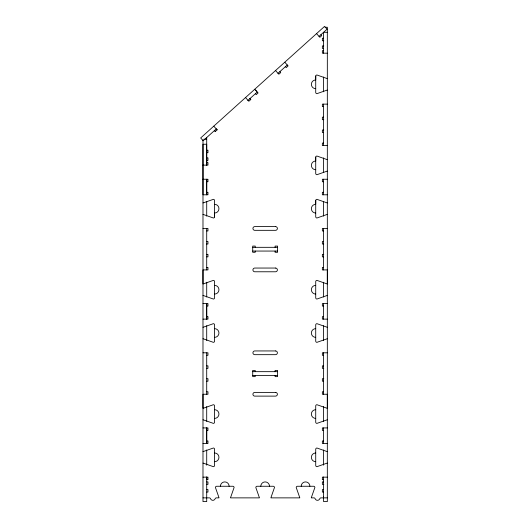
<?xml version="1.0" encoding="UTF-8"?>
<svg xmlns="http://www.w3.org/2000/svg" width="528" height="528" viewBox="0 0 528 528"><rect width="100%" height="100%" fill="white"/><g stroke="black" fill="none" stroke-linecap="round" stroke-linejoin="round"><path stroke-width="0.79" d="M206.712 479.536L206.712 477.147M206.712 484.229L207.959 484.4L207.959 481.912L206.712 481.912M323.598 497.871L323.598 496.419M323.598 481.345L323.598 481.912L322.351 481.912L322.351 484.4L323.842 484.4M214.566 216.975L214.592 213.015A4.349 4.349 0 0 0 218.942 208.666A4.349 4.349 0 0 0 214.592 204.316M315.744 76.019L315.718 79.972A4.349 4.349 0 0 0 311.368 84.328A4.349 4.349 0 0 0 315.718 88.678M315.744 157.067L315.718 161.02A4.349 4.349 0 0 0 311.368 165.376A4.349 4.349 0 0 0 315.718 169.726M315.744 200.356L315.718 204.316A4.349 4.349 0 0 0 311.368 208.666A4.349 4.349 0 0 0 315.718 213.015M247.784 100.551L257.261 92.017L254.767 89.245M277.952 73.385L287.278 64.99M319.037 36.392L327.063 29.172L324.562 26.4L200.673 137.953L203.168 140.725L216.401 128.812L217.232 129.736L215.246 131.525L214.414 130.601M325.09 27.258L327.327 27.258L327.327 501.6L323.598 501.6L323.598 476.969M327.327 32.294L323.598 32.294L323.598 53.176M323.598 38.254L322.351 38.254L322.351 40.742L323.77 40.742M323.77 45.923L322.351 45.923L322.351 48.411L323.598 48.411M323.598 50.688L322.351 50.688L322.351 53.176L327.327 53.176M327.327 104.128L322.351 104.128L322.351 106.61L323.598 106.61M323.598 117.183L322.351 117.183L322.351 119.671L323.77 119.671M323.77 130.033L322.351 130.033L322.351 132.515L323.598 132.515M203.729 139.214L206.712 139.214M323.598 143.088L322.351 143.088L322.351 145.57L327.327 145.57M206.712 150.216L207.959 150.216L207.959 152.698L206.54 152.698M206.54 157.879L207.959 157.879L207.959 160.367L206.712 160.367M206.712 162.644L207.959 162.65L207.959 165.132L202.983 165.132M202.983 179.249L207.959 179.249L207.959 181.738L206.712 181.738M327.327 179.249L322.351 179.249L322.351 181.738L323.598 181.738M206.712 192.304L207.959 192.304L207.959 194.792L202.983 194.792L202.983 144.25L206.712 144.25L206.712 165.132L206.712 137.531M323.598 192.304L322.351 192.304L322.351 194.792L327.327 194.792M202.983 228.466L207.959 228.466L207.959 230.954L206.712 230.954M327.327 228.466L322.351 228.466L322.351 230.954L323.598 230.954M206.712 241.52L207.959 241.52L207.959 244.009L206.54 244.009M323.598 241.52L322.351 241.52L322.351 244.009L323.77 244.009M252.721 247.322L277.589 247.322M252.721 251.057L277.589 251.057M206.54 254.371L207.959 254.371L207.959 256.859L206.712 256.859M323.77 254.371L322.351 254.371L322.351 256.859L323.598 256.859M206.712 267.425L207.959 267.425L207.959 269.914L202.983 269.914L202.983 283.939A1.241 1.241 0 0 0 203.339 283.892L213.345 280.388A1.241 1.241 0 0 1 214.592 281.629L214.592 297.799A1.241 1.241 0 0 1 213.345 299.039L203.339 295.535A1.247 1.247 0 0 0 202.983 295.482M323.598 267.425L322.351 267.425L322.351 269.914L327.327 269.914L327.327 283.939A1.241 1.241 0 0 1 326.971 283.892L316.965 280.388A1.241 1.241 0 0 0 315.718 281.629L315.718 297.799A1.241 1.241 0 0 0 316.965 299.039L326.971 295.535A1.247 1.247 0 0 1 327.327 295.482M202.983 303.587L207.959 303.587L207.959 306.075L206.712 306.075M327.327 303.587L322.351 303.587L322.351 306.075L323.598 306.075M206.712 316.642L207.959 316.642L207.959 319.13L202.983 319.13M323.598 316.642L322.351 316.642L322.351 319.13L327.327 319.13M202.983 352.803L207.959 352.803L207.959 355.291L206.712 355.291M327.327 352.803L322.351 352.803L322.351 355.291L323.598 355.291M206.712 365.864L207.959 365.864L207.959 368.346L206.54 368.346M323.598 365.864L322.351 365.864L322.351 368.346L323.77 368.346M252.721 371.666L277.589 371.666M252.721 375.395L277.589 375.395M206.54 378.708L207.959 378.708L207.959 381.196L206.712 381.196M323.77 378.708L322.351 378.708L322.351 381.196L323.598 381.196M206.712 391.769L207.959 391.769L207.959 394.251L202.983 394.251L202.983 408.283A1.241 1.241 0 0 0 203.339 408.23L213.345 404.725A1.241 1.241 0 0 1 214.592 405.973L214.592 422.136A1.241 1.241 0 0 1 213.345 423.377L203.339 419.879A1.241 1.241 0 0 0 202.983 419.826M323.598 391.769L322.351 391.769L322.351 394.251L327.327 394.251L327.327 408.283A1.241 1.241 0 0 1 326.971 408.23L316.965 404.725A1.241 1.241 0 0 0 315.718 405.973L315.718 422.136A1.241 1.241 0 0 0 316.965 423.377L326.971 419.879A1.241 1.241 0 0 1 327.327 419.826M202.983 427.931L207.959 427.931L207.959 430.412L206.712 430.412M327.327 427.931L322.351 427.931L322.351 430.412L323.598 430.412M206.712 440.986L207.959 440.986L207.959 443.474L202.983 443.474M323.598 440.986L322.351 440.986L322.351 443.474L327.327 443.474M202.983 477.147L207.959 477.147L207.959 479.635L206.712 479.635M327.327 477.147L322.351 477.147L322.351 479.635L323.598 479.635M206.468 489.581L207.959 489.581L207.959 492.07L206.712 492.07M323.598 489.581L322.351 489.581L322.351 492.07L323.598 492.07M202.983 497.871L209.339 497.871A1.241 1.241 0 0 1 210.507 498.696A2.488 2.488 0 0 0 215.2 498.696A1.241 1.241 0 0 1 216.374 497.871L218.995 497.871A1.241 1.241 0 0 0 218.942 497.515L215.437 487.509A1.241 1.241 0 0 1 216.685 486.262L232.848 486.262A1.241 1.241 0 0 1 234.089 487.509L230.591 497.515A1.241 1.241 0 0 0 230.538 497.871L259.387 497.871A1.241 1.241 0 0 0 259.334 497.515L255.829 487.509A1.241 1.241 0 0 1 257.07 486.262L273.24 486.262A1.241 1.241 0 0 1 274.481 487.509L270.976 497.515A1.241 1.241 0 0 0 270.923 497.871L299.772 497.871A1.241 1.241 0 0 0 299.719 497.515L296.221 487.509A1.241 1.241 0 0 1 297.462 486.262L313.625 486.262A1.241 1.241 0 0 1 314.873 487.509L311.368 497.515A1.241 1.241 0 0 0 311.315 497.871L313.942 497.871A1.241 1.241 0 0 1 315.11 498.696A2.488 2.488 0 0 0 319.803 498.696A1.241 1.241 0 0 1 320.971 497.871L327.327 497.871M320.892 34.729L321.724 35.653L319.876 37.316L316.543 33.62M284.783 62.218L288.11 65.914L286.262 67.577L285.43 66.653M279.886 71.65L280.718 72.574L278.87 74.237L275.543 70.541M255.598 90.169L256.43 91.093M257.261 92.017L258.093 92.941L256.245 94.604L255.413 93.68M250.041 98.525L250.873 99.449M249.869 98.677L250.701 99.601L248.853 101.264L245.527 97.568M213.767 126.166L217.094 129.862M214.553 130.475L215.384 131.399M323.598 77.009L323.598 91.786M323.598 104.128L323.598 145.57M323.598 157.898L323.598 172.663M323.598 179.249L323.598 194.792M323.598 201.379L323.598 216.137M323.598 228.466L323.598 269.914M323.598 282.242L323.598 297M323.598 303.587L323.598 319.13M323.598 325.717L323.598 340.481M323.598 352.803L323.598 394.251M323.598 406.58L323.598 421.344M323.598 427.931L323.598 443.474M323.598 449.962L323.598 465.181M275.101 247.322L275.101 246.081L277.589 246.081L277.589 252.298L275.101 252.298L275.101 251.057M275.101 371.666L275.101 370.418L277.589 370.418L277.589 376.636L275.101 376.636L275.101 375.395M255.209 247.322L255.209 246.081L252.721 246.081L252.721 252.298L255.209 252.298L255.209 251.057M255.209 371.666L255.209 370.418L252.721 370.418L252.721 376.636L255.209 376.636L255.209 375.395M206.712 201.379L206.712 216.137M206.712 228.466L206.712 269.914M206.712 282.242L206.712 297M206.712 325.717L206.712 340.481M206.712 352.803L206.712 394.251M206.712 406.58L206.712 421.344M206.712 449.962L206.712 465.181M206.712 476.969L206.712 501.6L202.983 501.6L202.983 139.999M327.327 327.235A1.247 1.247 0 0 1 326.971 327.182L316.965 323.677A1.241 1.241 0 0 0 315.718 324.925L315.718 341.088A1.241 1.241 0 0 0 316.965 342.329L326.971 338.831A1.241 1.241 0 0 1 327.327 338.778M327.327 78.553A1.247 1.247 0 0 1 326.971 78.5L316.965 75.002A1.241 1.241 0 0 0 315.718 76.243L315.718 92.407A1.241 1.241 0 0 0 316.965 93.647L326.971 90.149A1.247 1.247 0 0 1 327.327 90.097M327.327 214.434A1.241 1.241 0 0 0 326.971 214.487L316.965 217.991A1.241 1.241 0 0 1 315.718 216.751L315.718 200.581A1.241 1.241 0 0 1 316.965 199.34L326.971 202.844A1.247 1.247 0 0 0 327.327 202.897M327.327 171.145A1.247 1.247 0 0 0 326.971 171.197L316.965 174.695A1.241 1.241 0 0 1 315.718 173.455L315.718 157.291A1.241 1.241 0 0 1 316.965 156.05L326.971 159.548A1.247 1.247 0 0 0 327.327 159.601M327.327 451.572A1.241 1.241 0 0 1 326.971 451.519L316.965 448.021A1.241 1.241 0 0 0 315.718 449.262L315.718 465.425A1.241 1.241 0 0 0 316.965 466.673L326.971 463.168A1.241 1.241 0 0 1 327.327 463.115M202.983 214.434A1.247 1.247 0 0 1 203.339 214.487L213.345 217.991A1.241 1.241 0 0 0 214.592 216.751L214.592 200.581A1.241 1.241 0 0 0 213.345 199.34L203.339 202.844A1.247 1.247 0 0 1 202.983 202.897M220.414 486.262A4.349 4.349 0 0 1 224.763 481.912A4.349 4.349 0 0 1 229.119 486.262M260.806 486.262A4.349 4.349 0 0 1 265.155 481.912A4.349 4.349 0 0 1 269.504 486.262M301.191 486.262A4.349 4.349 0 0 1 305.547 481.912A4.349 4.349 0 0 1 309.896 486.262M214.592 285.364A4.349 4.349 0 0 1 218.942 289.714A4.349 4.349 0 0 1 214.592 294.063M202.983 327.235A1.247 1.247 0 0 0 203.339 327.182L213.345 323.677A1.241 1.241 0 0 1 214.592 324.925L214.592 341.088A1.241 1.241 0 0 1 213.345 342.329L203.339 338.831A1.247 1.247 0 0 0 202.983 338.778M214.592 328.654A4.349 4.349 0 0 1 218.942 333.003A4.349 4.349 0 0 1 214.592 337.359M315.718 337.359A4.349 4.349 0 0 1 311.368 333.003A4.349 4.349 0 0 1 315.718 328.654M315.718 294.063A4.349 4.349 0 0 1 311.368 289.714A4.349 4.349 0 0 1 315.718 285.364M214.592 409.702A4.349 4.349 0 0 1 218.942 414.051A4.349 4.349 0 0 1 214.592 418.407M202.983 451.572A1.241 1.241 0 0 0 203.339 451.519L213.345 448.021A1.241 1.241 0 0 1 214.592 449.262L214.592 465.425A1.241 1.241 0 0 1 213.345 466.673L203.339 463.168A1.241 1.241 0 0 0 202.983 463.115M214.592 452.991A4.349 4.349 0 0 1 218.942 457.347A4.349 4.349 0 0 1 214.592 461.696M315.718 461.696A4.349 4.349 0 0 1 311.368 457.347A4.349 4.349 0 0 1 315.718 452.991M315.718 418.407A4.349 4.349 0 0 1 311.368 414.051A4.349 4.349 0 0 1 315.718 409.702M206.712 427.931L206.712 443.474L206.712 427.931M206.712 303.587L206.712 319.13L206.712 303.587M206.712 179.249L206.712 194.792L206.712 179.249M275.517 226.598L254.793 226.598A1.868 1.868 0 0 0 252.925 228.466A1.868 1.868 0 0 0 254.793 230.333L275.517 230.333A1.868 1.868 0 0 0 277.385 228.466A1.868 1.868 0 0 0 275.517 226.598M275.517 268.046L254.793 268.046A1.868 1.868 0 0 0 252.925 269.914A1.868 1.868 0 0 0 254.793 271.775L275.517 271.775A1.868 1.868 0 0 0 277.385 269.914A1.868 1.868 0 0 0 275.517 268.046M275.517 350.942L254.793 350.942A1.868 1.868 0 0 0 252.925 352.803A1.868 1.868 0 0 0 254.793 354.671L275.517 354.671A1.868 1.868 0 0 0 277.385 352.803A1.868 1.868 0 0 0 275.517 350.942M275.517 392.39L254.793 392.39A1.868 1.868 0 0 0 252.925 394.251A1.868 1.868 0 0 0 254.793 396.119L275.517 396.119A1.868 1.868 0 0 0 277.385 394.251A1.868 1.868 0 0 0 275.517 392.39"/></g></svg>
